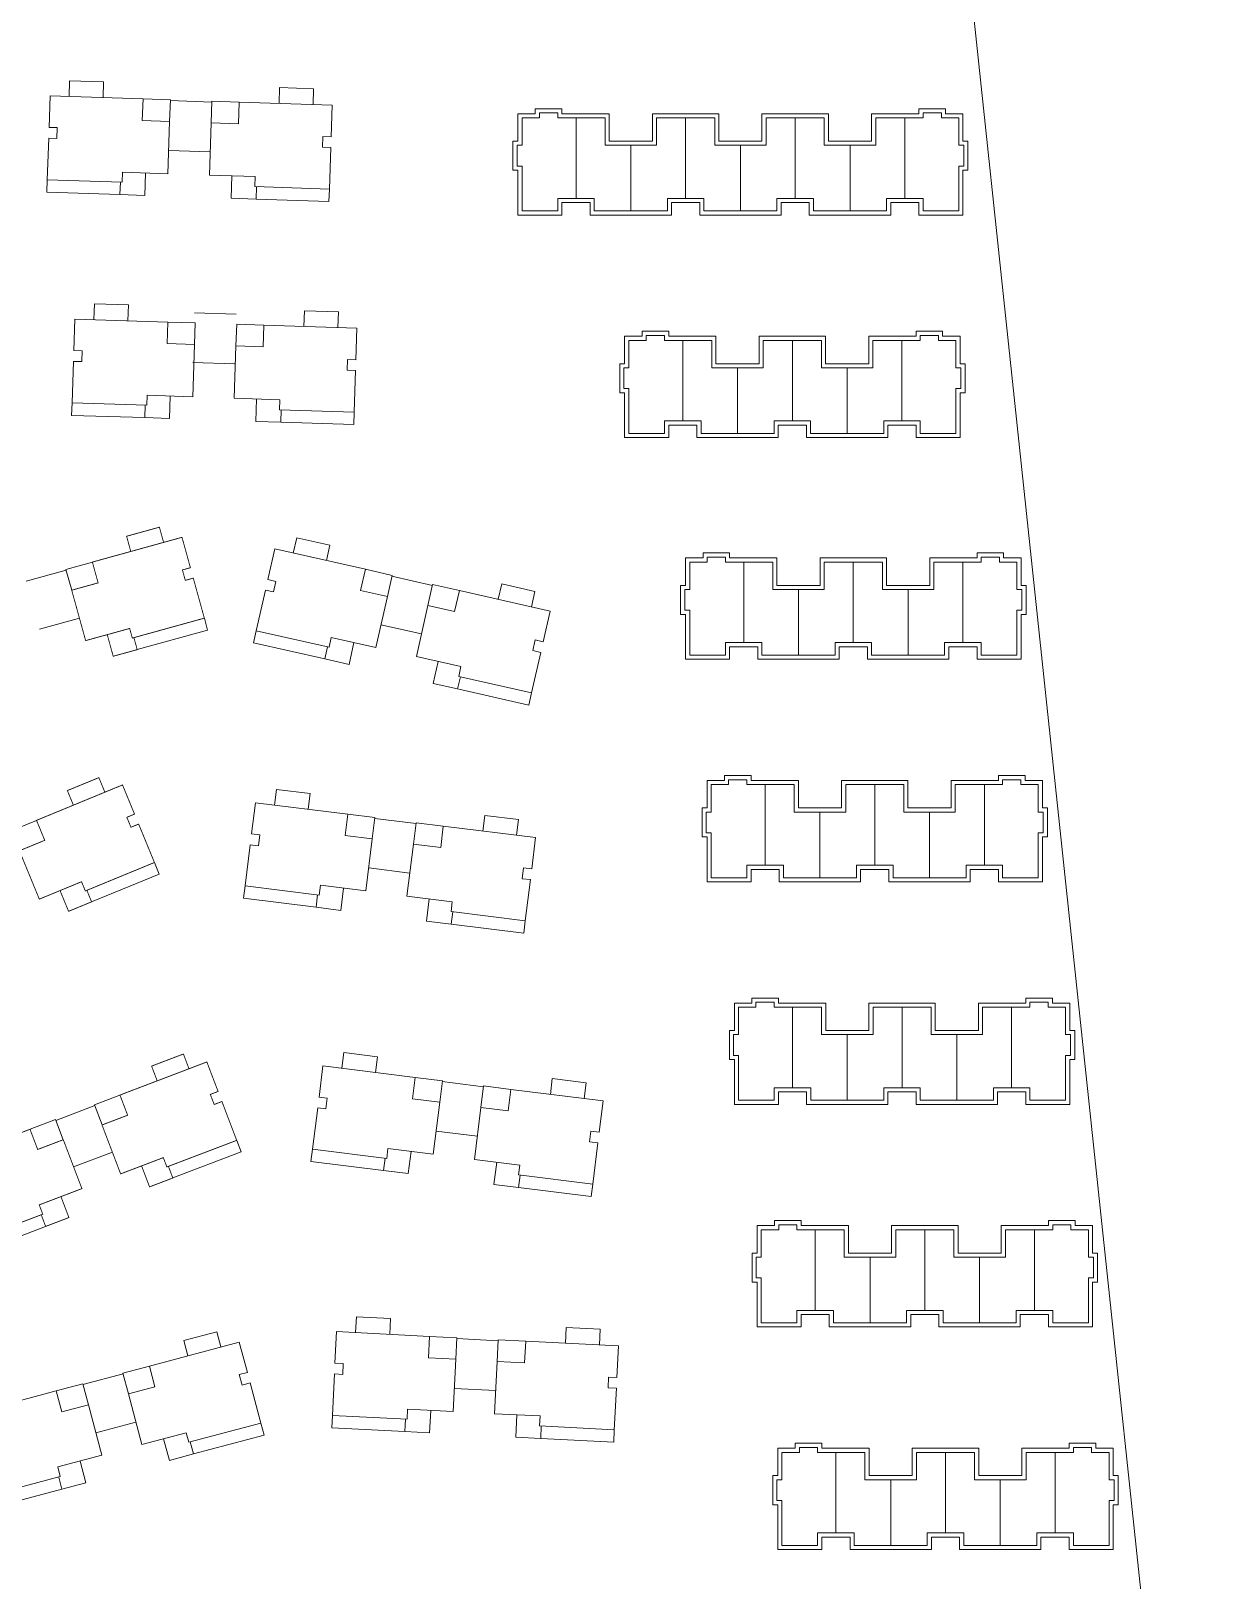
# Model space of a CAD drawing. Extents: x 121658 to 184658, y 9304 to 53801.
# Drawn here: x 128159 to 129578, y 16727 to 18592 of the extents above; entities that cross this region are included whole.
import ezdxf

# ---------------------------------------------------------------- set-up
doc = ezdxf.new("R2010")
doc.units = 0
doc.header["$LTSCALE"] = 1000
doc.header["$MEASUREMENT"] = 0
doc.layers.add('140', color=2, linetype='Continuous', lineweight=5)
doc.layers.add('DingDianTu', color=5, linetype='Continuous', lineweight=0)

# ---------------------------------------------------------------- blocks, each defined once
blk = doc.blocks.new('dafasfd')
at = {"layer": 'DingDianTu', "color": 7, "const_width": 100}
blk.add_lwpolyline([(36368038, 16363912), (36368954, 16361479), (36372042, 16362641), (36374261, 16356745), (36369114, 16354807), (36369537, 16353684), (36361113, 16350514), (36359352, 16355194), (36360288, 16355546), (36359830, 16356763), (36358894, 16356410), (36357556, 16359967)], close=True, dxfattribs=at)
for points in [[(36363546, 16362221), (36362876, 16363999), (36359039, 16362555), (36359708, 16360777)], [(36371734, 16355794), (36372686, 16353267), (36369878, 16352210), (36369350, 16353614)]]:
    blk.add_lwpolyline(points, dxfattribs=at)
at = {"layer": 'DingDianTu', "color": 7}
for points in [[(36368038, 16363912), (36371127, 16365074), (36372042, 16362641)], [(36369878, 16352210), (36361642, 16349110), (36361113, 16350514)]]:
    blk.add_lwpolyline(points, dxfattribs=at)
blk = doc.blocks.new('*E48')
at = {"layer": 'DingDianTu', "color": 7, "xscale": 0.001000002024510444, "yscale": 0.001000000163912773, "zscale": 0.001, "rotation": 339.3761177849276}
blk.add_blockref('dafasfd', (22612.58, -20413.34), dxfattribs=at)
blk = doc.blocks.new('*E455')
at = {"layer": 'DingDianTu', "color": 7, "xscale": 0.001000002024510444, "yscale": 0.001000000163912773, "zscale": 0.001, "rotation": 339.3761177849276}
blk.add_blockref('dafasfd', (22612.58, -20413.34), dxfattribs=at)
blk = doc.blocks.new('*E453')
at = {"layer": 'DingDianTu', "color": 7, "xscale": 0.001000002024510444, "yscale": 0.001000000163912773, "zscale": 0.001, "rotation": 339.3761177849276}
blk.add_blockref('dafasfd', (22612.58, -20413.34), dxfattribs=at)
blk = doc.blocks.new('*E452')
at = {"layer": 'DingDianTu', "color": 7, "xscale": 0.001000002024510444, "yscale": 0.001000000163912773, "zscale": 0.001, "rotation": 339.3761177849276}
blk.add_blockref('dafasfd', (22612.58, -20413.34), dxfattribs=at)
blk = doc.blocks.new('*E451')
at = {"layer": 'DingDianTu', "color": 7, "xscale": 0.001000002024510444, "yscale": 0.001000000163912773, "zscale": 0.001, "rotation": 339.3761177849276}
blk.add_blockref('dafasfd', (22612.58, -20413.34), dxfattribs=at)
blk = doc.blocks.new('*E446')
at = {"layer": 'DingDianTu', "color": 7, "xscale": 0.001000002024510444, "yscale": 0.001000000163912773, "zscale": 0.001, "rotation": 339.3761177849276}
blk.add_blockref('dafasfd', (22612.58, -20413.34), dxfattribs=at)

msp = doc.modelspace()

# ---------------------------------------------------------------- linework, layer by layer
at = {"layer": '140', "color": 7}
for p, q in [((129577.9, 15938.1), (129169.4, 19792.4)), ((128205.6, 18532.4), (128205, 18513.4)), ((128246.6, 18531), (128205.6, 18532.4)), ((128246, 18512.1), (128246.6, 18531)), ((128457.9, 18505.1), (128458.5, 18524.1)), ((128458.5, 18524.1), (128499.5, 18522.7)), ((128499.5, 18522.7), (128498.9, 18503.7)), ((128180.8, 18476.2), (128182, 18514.2)), ((128182, 18514.2), (128294, 18510.5)), ((128294, 18510.5), (128293.1, 18484.5)), ((128294, 18510.5), (128327, 18509.4)), ((128327, 18509.4), (128326.1, 18483.4)), ((128376.9, 18506.7), (128326.9, 18508.4)), ((128376.9, 18507.7), (128376.1, 18481.8)), ((128409.9, 18506.7), (128376.9, 18507.7)), ((128409.9, 18506.7), (128409.1, 18480.7)), ((128521.9, 18503), (128409.9, 18506.7)), ((128520.6, 18465), (128521.9, 18503)), ((128293.1, 18484.5), (128326.1, 18483.4)), ((128745.5, 18459.7), (128745.5, 18492.7)), ((128745.5, 18492.7), (128766.5, 18492.7)), ((128750.5, 18454.7), (128750.5, 18487.7)), ((128750.5, 18487.7), (128771.5, 18487.7)), ((128766.5, 18492.7), (128766.5, 18498.7)), ((128766.5, 18498.7), (128798.5, 18498.7)), ((128771.5, 18487.7), (128771.5, 18493.7)), ((128771.5, 18493.7), (128793.5, 18493.7)), ((128793.5, 18493.7), (128793.5, 18487.7)), ((128793.5, 18487.7), (128850.5, 18487.7)), ((128798.5, 18498.7), (128798.5, 18492.7)), ((128798.5, 18492.7), (128855.5, 18492.7)), ((128815.5, 18390.7), (128815.5, 18487.7)), ((128850.5, 18487.7), (128850.5, 18454.7)), ((128855.5, 18492.7), (128855.5, 18459.7)), ((128907.5, 18459.7), (128907.5, 18492.7)), ((128907.5, 18492.7), (128987.5, 18492.7)), ((128912.5, 18454.7), (128912.5, 18487.7)), ((128912.5, 18487.7), (128982.5, 18487.7)), ((128947.5, 18390.7), (128947.5, 18487.7)), ((128947.5, 18390.7), (128947.5, 18487.7)), ((128982.5, 18487.7), (128982.5, 18454.7)), ((128987.5, 18492.7), (128987.5, 18459.7)), ((129039.5, 18459.7), (129039.5, 18492.7)), ((129039.5, 18492.7), (129119.5, 18492.7)), ((129044.5, 18454.7), (129044.5, 18487.7)), ((129044.5, 18487.7), (129114.5, 18487.7)), ((129079.5, 18390.7), (129079.5, 18487.7)), ((129079.5, 18390.7), (129079.5, 18487.7)), ((129079.5, 18390.7), (129079.5, 18487.7)), ((129079.5, 18390.7), (129079.5, 18487.7)), ((129114.5, 18487.7), (129114.5, 18454.7)), ((129119.5, 18492.7), (129119.5, 18459.7)), ((129171.5, 18459.7), (129171.5, 18492.7)), ((129171.5, 18492.7), (129228.5, 18492.7)), ((129176.5, 18454.7), (129176.5, 18487.7)), ((129176.5, 18487.7), (129233.5, 18487.7)), ((129211.5, 18390.7), (129211.5, 18487.7)), ((129228.5, 18492.7), (129228.5, 18498.7)), ((129228.5, 18498.7), (129260.5, 18498.7)), ((129233.5, 18487.7), (129233.5, 18493.7)), ((129233.5, 18493.7), (129255.5, 18493.7)), ((129255.5, 18493.7), (129255.5, 18487.7)), ((129255.5, 18487.7), (129276.5, 18487.7)), ((129260.5, 18498.7), (129260.5, 18492.7)), ((129260.5, 18492.7), (129281.5, 18492.7)), ((129276.5, 18487.7), (129276.5, 18454.7)), ((129281.5, 18492.7), (129281.5, 18459.7)), ((128190.8, 18475.9), (128180.8, 18476.2)), ((128190.4, 18462.9), (128190.8, 18475.9)), ((128326.1, 18483.4), (128324, 18420.4)), ((128376.1, 18481.8), (128374, 18418.8)), ((128409.1, 18480.7), (128376.1, 18481.8)), ((128178.7, 18413.2), (128180.4, 18463.2)), ((128180.4, 18463.2), (128190.4, 18462.9)), ((128374.9, 18446.8), (128325, 18448.4)), ((128510.2, 18452.3), (128510.6, 18465.3)), ((128520.2, 18452), (128510.2, 18452.3)), ((128510.6, 18465.3), (128520.6, 18465)), ((128518.5, 18402), (128520.2, 18452)), ((128739.5, 18424.7), (128739.5, 18459.7)), ((128739.5, 18459.7), (128745.5, 18459.7)), ((128744.5, 18429.7), (128744.5, 18454.7)), ((128744.5, 18454.7), (128750.5, 18454.7)), ((128850.5, 18454.7), (128912.5, 18454.7)), ((128855.5, 18459.7), (128907.5, 18459.7)), ((128881.5, 18454.7), (128881.5, 18375.7)), ((128881.5, 18454.7), (128881.5, 18375.7)), ((128982.5, 18454.7), (129044.5, 18454.7)), ((128987.5, 18459.7), (129039.5, 18459.7)), ((129013.5, 18454.7), (129013.5, 18375.7)), ((129013.5, 18454.7), (129013.5, 18375.7)), ((129013.5, 18454.7), (129013.5, 18375.7)), ((129013.5, 18454.7), (129013.5, 18375.7)), ((129114.5, 18454.7), (129176.5, 18454.7)), ((129119.5, 18459.7), (129171.5, 18459.7)), ((129145.5, 18454.7), (129145.5, 18375.7)), ((129145.5, 18454.7), (129145.5, 18375.7)), ((129145.5, 18454.7), (129145.5, 18375.7)), ((129145.5, 18454.7), (129145.5, 18375.7)), ((129276.5, 18454.7), (129282.5, 18454.7)), ((129281.5, 18459.7), (129287.5, 18459.7)), ((129282.5, 18454.7), (129282.5, 18429.7)), ((129287.5, 18459.7), (129287.5, 18424.7)), ((128750.5, 18429.7), (128744.5, 18429.7)), ((128750.5, 18375.7), (128750.5, 18429.7)), ((129282.5, 18429.7), (129276.5, 18429.7)), ((129276.5, 18429.7), (129276.5, 18375.7)), ((128178.2, 18398.2), (128178.7, 18413.2)), ((128268.7, 18410.3), (128178.7, 18413.2)), ((128266.2, 18395.3), (128266.7, 18410.3)), ((128269.1, 18422.2), (128268.7, 18410.3)), ((128324, 18420.4), (128269.1, 18422.2)), ((128297, 18421.3), (128296.2, 18394.3)), ((128374, 18418.8), (128429, 18417)), ((128401, 18417.9), (128400.1, 18390.9)), ((128429, 18417), (128428.6, 18405)), ((128745.5, 18424.7), (128739.5, 18424.7)), ((128745.5, 18370.7), (128745.5, 18424.7)), ((129287.5, 18424.7), (129281.5, 18424.7)), ((129281.5, 18424.7), (129281.5, 18370.7)), ((128266.2, 18395.3), (128178.2, 18398.2)), ((128296.2, 18394.3), (128266.2, 18395.3)), ((128428.6, 18405), (128518.5, 18402)), ((128430.1, 18389.9), (128430.6, 18404.9)), ((128518, 18387), (128518.5, 18402)), ((128400.1, 18390.9), (128430.1, 18389.9)), ((128430.1, 18389.9), (128518, 18387)), ((128793.5, 18375.7), (128750.5, 18375.7)), ((128837.5, 18390.7), (128793.5, 18390.7)), ((128793.5, 18390.7), (128793.5, 18375.7)), ((128832.5, 18385.7), (128798.5, 18385.7)), ((128798.5, 18385.7), (128798.5, 18370.7)), ((128832.5, 18370.7), (128832.5, 18385.7)), ((128837.5, 18375.7), (128837.5, 18390.7)), ((128925.5, 18375.7), (128837.5, 18375.7)), ((128969.5, 18390.7), (128925.5, 18390.7)), ((128925.5, 18390.7), (128925.5, 18378.2)), ((128925.5, 18378.2), (128925.5, 18375.7)), ((128964.5, 18385.7), (128930.5, 18385.7)), ((128930.5, 18385.7), (128930.5, 18370.7)), ((128964.5, 18370.7), (128964.5, 18385.7)), ((128969.5, 18375.7), (128969.5, 18390.7)), ((129008.5, 18375.7), (128969.5, 18375.7)), ((129057.5, 18375.7), (129008.5, 18375.7)), ((129101.5, 18390.7), (129057.5, 18390.7)), ((129057.5, 18390.7), (129057.5, 18375.7)), ((129096.5, 18385.7), (129062.5, 18385.7)), ((129062.5, 18385.7), (129062.5, 18370.7)), ((129096.5, 18370.7), (129096.5, 18385.7)), ((129101.5, 18378.2), (129101.5, 18390.7)), ((129101.5, 18375.7), (129101.5, 18378.2)), ((129189.5, 18375.7), (129101.5, 18375.7)), ((129233.5, 18390.7), (129189.5, 18390.7)), ((129189.5, 18390.7), (129189.5, 18375.7)), ((129228.5, 18385.7), (129194.5, 18385.7)), ((129194.5, 18385.7), (129194.5, 18370.7)), ((129228.5, 18370.7), (129228.5, 18385.7)), ((129233.5, 18375.7), (129233.5, 18390.7)), ((129276.5, 18375.7), (129233.5, 18375.7)), ((128798.5, 18370.7), (128745.5, 18370.7)), ((128881.5, 18370.7), (128832.5, 18370.7)), ((128930.5, 18370.7), (128881.5, 18370.7)), ((129062.5, 18370.7), (128964.5, 18370.7)), ((129194.5, 18370.7), (129096.5, 18370.7)), ((129281.5, 18370.7), (129228.5, 18370.7)), ((128235.5, 18263.7), (128234.8, 18244.7)), ((128276.4, 18262.4), (128235.5, 18263.7)), ((128275.8, 18243.4), (128276.4, 18262.4)), ((128210.6, 18207.5), (128211.9, 18245.5)), ((128211.9, 18245.5), (128323.8, 18241.8)), ((128323.8, 18241.8), (128322.9, 18215.8)), ((128323.8, 18241.8), (128356.8, 18240.7)), ((128406, 18251.5), (128356, 18253.1)), ((128487.7, 18236.4), (128488.3, 18255.4)), ((128488.3, 18255.4), (128529.3, 18254)), ((128529.3, 18254), (128528.7, 18235.1)), ((128356.8, 18240.7), (128355.9, 18214.7)), ((128406.8, 18239.1), (128405.9, 18213.1)), ((128439.7, 18238), (128406.8, 18239.1)), ((128439.7, 18238), (128438.9, 18212)), ((128551.7, 18234.3), (128439.7, 18238)), ((128550.4, 18196.3), (128551.7, 18234.3)), ((128874.1, 18191.7), (128874.1, 18224.7)), ((128874.1, 18224.7), (128895.1, 18224.7)), ((128895.1, 18224.7), (128895.1, 18230.7)), ((128895.1, 18230.7), (128927.1, 18230.7)), ((128900.1, 18219.7), (128900.1, 18225.7)), ((128900.1, 18225.7), (128922.1, 18225.7)), ((128922.1, 18225.7), (128922.1, 18219.7)), ((128927.1, 18230.7), (128927.1, 18224.7)), ((128927.1, 18224.7), (128984.1, 18224.7)), ((128984.1, 18224.7), (128984.1, 18191.7)), ((129036.1, 18191.7), (129036.1, 18224.7)), ((129036.1, 18224.7), (129116.1, 18224.7)), ((129116.1, 18224.7), (129116.1, 18191.7)), ((129168.1, 18191.7), (129168.1, 18224.7)), ((129168.1, 18224.7), (129225.1, 18224.7)), ((129225.1, 18224.7), (129225.1, 18230.7)), ((129225.1, 18230.7), (129257.1, 18230.7)), ((129252.1, 18225.7), (129230.1, 18225.7)), ((129230.1, 18225.7), (129230.1, 18219.7)), ((129252.1, 18219.7), (129252.1, 18225.7)), ((129257.1, 18230.7), (129257.1, 18224.7)), ((129257.1, 18224.7), (129278.1, 18224.7)), ((129278.1, 18224.7), (129278.1, 18191.7)), ((128220.6, 18207.2), (128210.6, 18207.5)), ((128220.2, 18194.2), (128220.6, 18207.2)), ((128322.9, 18215.8), (128355.9, 18214.7)), ((128355.9, 18214.7), (128353.9, 18151.8)), ((128405.9, 18213.1), (128403.8, 18150.1)), ((128438.9, 18212), (128405.9, 18213.1)), ((128879.1, 18186.7), (128879.1, 18219.7)), ((128879.1, 18219.7), (128900.1, 18219.7)), ((128922.1, 18219.7), (128979.1, 18219.7)), ((128944.1, 18122.7), (128944.1, 18219.7)), ((128979.1, 18219.7), (128979.1, 18186.7)), ((129041.1, 18186.7), (129041.1, 18219.7)), ((129041.1, 18219.7), (129076.1, 18219.7)), ((129076.1, 18122.7), (129076.1, 18219.7)), ((129076.1, 18122.7), (129076.1, 18219.7)), ((129076.1, 18122.7), (129076.1, 18219.7)), ((129076.1, 18122.7), (129076.1, 18219.7)), ((129111.1, 18219.7), (129076.1, 18219.7)), ((129111.1, 18186.7), (129111.1, 18219.7)), ((129230.1, 18219.7), (129173.1, 18219.7)), ((129173.1, 18219.7), (129173.1, 18186.7)), ((129208.1, 18122.7), (129208.1, 18219.7)), ((129273.1, 18219.7), (129252.1, 18219.7)), ((129273.1, 18186.7), (129273.1, 18219.7)), ((128208.5, 18144.5), (128210.2, 18194.5)), ((128210.2, 18194.5), (128220.2, 18194.2)), ((128404, 18191.5), (128354, 18193.2)), ((128540, 18183.7), (128540.4, 18196.6)), ((128540.4, 18196.6), (128550.4, 18196.3)), ((128868.1, 18156.7), (128868.1, 18191.7)), ((128868.1, 18191.7), (128874.1, 18191.7)), ((128873.1, 18161.7), (128873.1, 18186.7)), ((128873.1, 18186.7), (128879.1, 18186.7)), ((128979.1, 18186.7), (129041.1, 18186.7)), ((128984.1, 18191.7), (129036.1, 18191.7)), ((129010.1, 18186.7), (129010.1, 18107.7)), ((129010.1, 18186.7), (129010.1, 18107.7)), ((129173.1, 18186.7), (129111.1, 18186.7)), ((129116.1, 18191.7), (129168.1, 18191.7)), ((129142.1, 18186.7), (129142.1, 18107.7)), ((129142.1, 18186.7), (129142.1, 18107.7)), ((129279.1, 18186.7), (129273.1, 18186.7)), ((129278.1, 18191.7), (129284.1, 18191.7)), ((129279.1, 18161.7), (129279.1, 18186.7)), ((129284.1, 18191.7), (129284.1, 18156.7)), ((128550, 18183.3), (128540, 18183.7)), ((128548.4, 18133.3), (128550, 18183.3)), ((128298.9, 18153.6), (128298.5, 18141.6)), ((128353.9, 18151.8), (128298.9, 18153.6)), ((128326.9, 18152.6), (128326, 18125.7)), ((128403.8, 18150.1), (128458.8, 18148.3)), ((128430.8, 18149.2), (128429.9, 18122.2)), ((128874.1, 18156.7), (128868.1, 18156.7)), ((128879.1, 18161.7), (128873.1, 18161.7)), ((128874.1, 18102.7), (128874.1, 18156.7)), ((128879.1, 18107.7), (128879.1, 18161.7)), ((129273.1, 18107.7), (129273.1, 18161.7)), ((129273.1, 18161.7), (129279.1, 18161.7)), ((129284.1, 18156.7), (129278.1, 18156.7)), ((129278.1, 18156.7), (129278.1, 18102.7)), ((128208, 18129.5), (128208.5, 18144.5)), ((128298.5, 18141.6), (128208.5, 18144.5)), ((128296, 18126.7), (128296.5, 18141.6)), ((128458.8, 18148.3), (128458.4, 18136.3)), ((128458.4, 18136.3), (128548.4, 18133.3)), ((128459.9, 18121.3), (128460.4, 18136.2)), ((128547.9, 18118.4), (128548.4, 18133.3)), ((128296, 18126.7), (128208, 18129.5)), ((128326, 18125.7), (128296, 18126.7)), ((128429.9, 18122.2), (128459.9, 18121.3)), ((128459.9, 18121.3), (128547.9, 18118.4)), ((128966.1, 18122.7), (128922.1, 18122.7)), ((128922.1, 18122.7), (128922.1, 18107.7)), ((128961.1, 18117.7), (128927.1, 18117.7)), ((128927.1, 18117.7), (128927.1, 18102.7)), ((128961.1, 18102.7), (128961.1, 18117.7)), ((128966.1, 18107.7), (128966.1, 18122.7)), ((129076.1, 18122.7), (129054.1, 18122.7)), ((129054.1, 18122.7), (129054.1, 18110.2)), ((129093.1, 18117.7), (129059.1, 18117.7)), ((129059.1, 18117.7), (129059.1, 18102.7)), ((129076.1, 18122.7), (129098.1, 18122.7)), ((129093.1, 18102.7), (129093.1, 18117.7)), ((129098.1, 18122.7), (129098.1, 18110.2)), ((129186.1, 18107.7), (129186.1, 18122.7)), ((129186.1, 18122.7), (129230.1, 18122.7)), ((129225.1, 18117.7), (129191.1, 18117.7)), ((129191.1, 18117.7), (129191.1, 18102.7)), ((129225.1, 18102.7), (129225.1, 18117.7)), ((129230.1, 18122.7), (129230.1, 18107.7)), ((128927.1, 18102.7), (128874.1, 18102.7)), ((128922.1, 18107.7), (128879.1, 18107.7)), ((129010.1, 18102.7), (128961.1, 18102.7)), ((129054.1, 18107.7), (128966.1, 18107.7)), ((129059.1, 18102.7), (129010.1, 18102.7)), ((129054.1, 18110.2), (129054.1, 18107.7)), ((129191.1, 18102.7), (129093.1, 18102.7)), ((129098.1, 18110.2), (129098.1, 18107.7)), ((129098.1, 18107.7), (129186.1, 18107.7)), ((129278.1, 18102.7), (129225.1, 18102.7)), ((129230.1, 18107.7), (129273.1, 18107.7)), ((128479.2, 17982.2), (128475, 17963.7)), ((128519.2, 17973.2), (128479.2, 17982.2)), ((128444.2, 17931.7), (128452.6, 17968.7)), ((128452.6, 17968.7), (128561.9, 17944.1)), ((128515, 17954.6), (128519.2, 17973.2)), ((128968.5, 17957.8), (128968.5, 17963.8)), ((128968.5, 17963.8), (129000.5, 17963.8)), ((129000.5, 17963.8), (129000.5, 17957.8)), ((129298.5, 17957.8), (129298.5, 17963.8)), ((129298.5, 17963.8), (129330.5, 17963.8)), ((129330.5, 17963.8), (129330.5, 17957.8)), ((128561.9, 17944.1), (128556.1, 17918.7)), ((128561.9, 17944.1), (128594.1, 17936.8)), ((128947.5, 17924.8), (128947.5, 17957.8)), ((128947.5, 17957.8), (128968.5, 17957.8)), ((128952.5, 17919.8), (128952.5, 17952.8)), ((128952.5, 17952.8), (128973.5, 17952.8)), ((128973.5, 17952.8), (128973.5, 17958.8)), ((128973.5, 17958.8), (128995.5, 17958.8)), ((128995.5, 17958.8), (128995.5, 17952.8)), ((128995.5, 17952.8), (129052.5, 17952.8)), ((129000.5, 17957.8), (129057.5, 17957.8)), ((129017.5, 17855.8), (129017.5, 17952.8)), ((129052.5, 17952.8), (129052.5, 17919.8)), ((129057.5, 17957.8), (129057.5, 17924.8)), ((129109.5, 17924.8), (129109.5, 17957.8)), ((129109.5, 17957.8), (129189.5, 17957.8)), ((129114.5, 17919.8), (129114.5, 17952.8)), ((129114.5, 17952.8), (129149.5, 17952.8)), ((129149.5, 17855.8), (129149.5, 17952.8)), ((129149.5, 17855.8), (129149.5, 17952.8)), ((129149.5, 17855.8), (129149.5, 17952.8)), ((129149.5, 17855.8), (129149.5, 17952.8)), ((129184.5, 17952.8), (129149.5, 17952.8)), ((129184.5, 17919.8), (129184.5, 17952.8)), ((129189.5, 17957.8), (129189.5, 17924.8)), ((129241.5, 17924.8), (129241.5, 17957.8)), ((129241.5, 17957.8), (129298.5, 17957.8)), ((129303.5, 17952.8), (129246.5, 17952.8)), ((129246.5, 17952.8), (129246.5, 17919.8)), ((129281.5, 17855.8), (129281.5, 17952.8)), ((129325.5, 17958.8), (129303.5, 17958.8)), ((129303.5, 17958.8), (129303.5, 17952.8)), ((129325.5, 17952.8), (129325.5, 17958.8)), ((129346.5, 17952.8), (129325.5, 17952.8)), ((129330.5, 17957.8), (129351.5, 17957.8)), ((129346.5, 17919.8), (129346.5, 17952.8)), ((129351.5, 17957.8), (129351.5, 17924.8)), ((128201.5, 17943.1), (128153.3, 17929.8)), ((128454, 17929.4), (128444.2, 17931.7)), ((128451.1, 17916.8), (128454, 17929.4)), ((128594.1, 17936.8), (128588.3, 17911.4)), ((128642.6, 17924.8), (128593.8, 17935.8)), ((128642.8, 17925.8), (128637.1, 17900.4)), ((128675, 17918.5), (128642.8, 17925.8)), ((128721.8, 17908), (128726, 17926.5)), ((128726, 17926.5), (128766, 17917.5)), ((128941.5, 17889.8), (128941.5, 17924.8)), ((128941.5, 17924.8), (128947.5, 17924.8)), ((129057.5, 17924.8), (129109.5, 17924.8)), ((129189.5, 17924.8), (129241.5, 17924.8)), ((129351.5, 17924.8), (129357.5, 17924.8)), ((129357.5, 17924.8), (129357.5, 17889.8)), ((128430.4, 17870.2), (128441.4, 17919)), ((128441.4, 17919), (128451.1, 17916.8)), ((128556.1, 17918.7), (128588.3, 17911.4)), ((128588.3, 17911.4), (128574.5, 17850)), ((128675, 17918.5), (128669.3, 17893.2)), ((128784.3, 17893.9), (128675, 17918.5)), ((128766, 17917.5), (128761.8, 17898.9)), ((128946.5, 17894.8), (128946.5, 17919.8)), ((128946.5, 17919.8), (128952.5, 17919.8)), ((129052.5, 17919.8), (129114.5, 17919.8)), ((129083.5, 17919.8), (129083.5, 17840.8)), ((129083.5, 17919.8), (129083.5, 17840.8)), ((129246.5, 17919.8), (129184.5, 17919.8)), ((129215.5, 17919.8), (129215.5, 17840.8)), ((129215.5, 17919.8), (129215.5, 17840.8)), ((129352.5, 17919.8), (129346.5, 17919.8)), ((129352.5, 17894.8), (129352.5, 17919.8)), ((128637.1, 17900.4), (128623.2, 17839)), ((128669.3, 17893.2), (128637.1, 17900.4)), ((128775.9, 17856.8), (128784.3, 17893.9)), ((128947.5, 17889.8), (128941.5, 17889.8)), ((128952.5, 17894.8), (128946.5, 17894.8)), ((128947.5, 17835.8), (128947.5, 17889.8)), ((128952.5, 17840.8), (128952.5, 17894.8)), ((129346.5, 17840.8), (129346.5, 17894.8)), ((129346.5, 17894.8), (129352.5, 17894.8)), ((129357.5, 17889.8), (129351.5, 17889.8)), ((129351.5, 17889.8), (129351.5, 17835.8)), ((128217.5, 17885.3), (128169.3, 17872)), ((128427.1, 17855.6), (128430.4, 17870.2)), ((128518.2, 17850.4), (128430.4, 17870.2)), ((128629.4, 17866.3), (128580.6, 17877.3)), ((128512.9, 17836.2), (128427.1, 17855.6)), ((128512.9, 17836.2), (128516.2, 17850.8)), ((128520.8, 17862.1), (128518.2, 17850.4)), ((128574.5, 17850), (128520.8, 17862.1)), ((128548.1, 17855.9), (128542.2, 17829.6)), ((128763.3, 17846.3), (128766.2, 17859)), ((128766.2, 17859), (128775.9, 17856.8)), ((129039.5, 17855.8), (128995.5, 17855.8)), ((128995.5, 17855.8), (128995.5, 17840.8)), ((129034.5, 17850.8), (129000.5, 17850.8)), ((129000.5, 17850.8), (129000.5, 17835.8)), ((129034.5, 17835.8), (129034.5, 17850.8)), ((129039.5, 17840.8), (129039.5, 17855.8)), ((129149.5, 17855.8), (129127.5, 17855.8)), ((129127.5, 17855.8), (129127.5, 17843.3)), ((129166.5, 17850.8), (129132.5, 17850.8)), ((129132.5, 17850.8), (129132.5, 17835.8)), ((129149.5, 17855.8), (129171.5, 17855.8)), ((129166.5, 17835.8), (129166.5, 17850.8)), ((129171.5, 17855.8), (129171.5, 17843.3)), ((129259.5, 17840.8), (129259.5, 17855.8)), ((129259.5, 17855.8), (129303.5, 17855.8)), ((129298.5, 17850.8), (129264.5, 17850.8)), ((129264.5, 17850.8), (129264.5, 17835.8)), ((129298.5, 17835.8), (129298.5, 17850.8)), ((129303.5, 17855.8), (129303.5, 17840.8)), ((128542.2, 17829.6), (128512.9, 17836.2)), ((128623.2, 17839), (128676.9, 17826.9)), ((128649.6, 17833), (128643.6, 17806.7)), ((128762, 17795.4), (128773, 17844.1)), ((128773, 17844.1), (128763.3, 17846.3)), ((129000.5, 17835.8), (128947.5, 17835.8)), ((128995.5, 17840.8), (128952.5, 17840.8)), ((129083.5, 17835.8), (129034.5, 17835.8)), ((129127.5, 17840.8), (129039.5, 17840.8)), ((129132.5, 17835.8), (129083.5, 17835.8)), ((129127.5, 17843.3), (129127.5, 17840.8)), ((129264.5, 17835.8), (129166.5, 17835.8)), ((129171.5, 17843.3), (129171.5, 17840.8)), ((129171.5, 17840.8), (129259.5, 17840.8)), ((129351.5, 17835.8), (129298.5, 17835.8)), ((129303.5, 17840.8), (129346.5, 17840.8)), ((128672.9, 17800.1), (128676.2, 17814.7)), ((128676.9, 17826.9), (128674.2, 17815.2)), ((128674.2, 17815.2), (128762, 17795.4)), ((128643.6, 17806.7), (128672.9, 17800.1)), ((128672.9, 17800.1), (128758.7, 17780.7)), ((128758.7, 17780.7), (128762, 17795.4)), ((128973.3, 17656.8), (128973.3, 17689.8)), ((128973.3, 17689.8), (128994.3, 17689.8)), ((128978.3, 17651.8), (128978.3, 17684.8)), ((128978.3, 17684.8), (128999.3, 17684.8)), ((128994.3, 17689.8), (128994.3, 17695.8)), ((128994.3, 17695.8), (129026.3, 17695.8)), ((128999.3, 17684.8), (128999.3, 17690.8)), ((128999.3, 17690.8), (129021.3, 17690.8)), ((129021.3, 17690.8), (129021.3, 17684.8)), ((129021.3, 17684.8), (129078.3, 17684.8)), ((129026.3, 17695.8), (129026.3, 17689.8)), ((129026.3, 17689.8), (129083.3, 17689.8)), ((129043.3, 17587.8), (129043.3, 17684.8)), ((129078.3, 17684.8), (129078.3, 17651.8)), ((129083.3, 17689.8), (129083.3, 17656.8)), ((129135.3, 17656.8), (129135.3, 17689.8)), ((129135.3, 17689.8), (129215.3, 17689.8)), ((129140.3, 17651.8), (129140.3, 17684.8)), ((129140.3, 17684.8), (129175.3, 17684.8)), ((129175.3, 17587.8), (129175.3, 17684.8)), ((129175.3, 17587.8), (129175.3, 17684.8)), ((129175.3, 17587.8), (129175.3, 17684.8)), ((129175.3, 17587.8), (129175.3, 17684.8)), ((129210.3, 17684.8), (129175.3, 17684.8)), ((129210.3, 17651.8), (129210.3, 17684.8)), ((129215.3, 17689.8), (129215.3, 17656.8)), ((129267.3, 17656.8), (129267.3, 17689.8)), ((129267.3, 17689.8), (129324.3, 17689.8)), ((129329.3, 17684.8), (129272.3, 17684.8)), ((129272.3, 17684.8), (129272.3, 17651.8)), ((129307.3, 17587.8), (129307.3, 17684.8)), ((129324.3, 17689.8), (129324.3, 17695.8)), ((129324.3, 17695.8), (129356.3, 17695.8)), ((129351.3, 17690.8), (129329.3, 17690.8)), ((129329.3, 17690.8), (129329.3, 17684.8)), ((129351.3, 17684.8), (129351.3, 17690.8)), ((129372.3, 17684.8), (129351.3, 17684.8)), ((129356.3, 17695.8), (129356.3, 17689.8)), ((129356.3, 17689.8), (129377.3, 17689.8)), ((129372.3, 17651.8), (129372.3, 17684.8)), ((129377.3, 17689.8), (129377.3, 17656.8)), ((128454.6, 17679.1), (128452.3, 17660.3)), ((128495.3, 17674), (128454.6, 17679.1)), ((128493, 17655.2), (128495.3, 17674)), ((128424.8, 17625.4), (128429.5, 17663.1)), ((128429.5, 17663.1), (128540.6, 17649.2)), ((128540.6, 17649.2), (128537.4, 17623.4)), ((128540.6, 17649.2), (128573.4, 17645.2)), ((128573.4, 17645.2), (128570.1, 17619.4)), ((128703.3, 17628.9), (128705.7, 17647.8)), ((128705.7, 17647.8), (128746.4, 17642.7)), ((128967.3, 17621.8), (128967.3, 17656.8)), ((128967.3, 17656.8), (128973.3, 17656.8)), ((128972.3, 17626.8), (128972.3, 17651.8)), ((128972.3, 17651.8), (128978.3, 17651.8)), ((129078.3, 17651.8), (129140.3, 17651.8)), ((129083.3, 17656.8), (129135.3, 17656.8)), ((129109.3, 17651.8), (129109.3, 17572.8)), ((129109.3, 17651.8), (129109.3, 17572.8)), ((129272.3, 17651.8), (129210.3, 17651.8)), ((129215.3, 17656.8), (129267.3, 17656.8)), ((129241.3, 17651.8), (129241.3, 17572.8)), ((129241.3, 17651.8), (129241.3, 17572.8)), ((129378.3, 17651.8), (129372.3, 17651.8)), ((129377.3, 17656.8), (129383.3, 17656.8)), ((129378.3, 17626.8), (129378.3, 17651.8)), ((129383.3, 17656.8), (129383.3, 17621.8)), ((128622.8, 17638), (128573.2, 17644.2)), ((128623, 17639), (128619.8, 17613.2)), ((128655.7, 17634.9), (128623, 17639)), ((128655.7, 17634.9), (128652.5, 17609.1)), ((128766.9, 17621), (128655.7, 17634.9)), ((128746.4, 17642.7), (128744, 17623.8)), ((128978.3, 17626.8), (128972.3, 17626.8)), ((128978.3, 17572.8), (128978.3, 17626.8)), ((129372.3, 17572.8), (129372.3, 17626.8)), ((129372.3, 17626.8), (129378.3, 17626.8)), ((128417, 17562.9), (128423.2, 17612.5)), ((128423.2, 17612.5), (128433.1, 17611.3)), ((128434.7, 17624.2), (128424.8, 17625.4)), ((128433.1, 17611.3), (128434.7, 17624.2)), ((128537.4, 17623.4), (128570.1, 17619.4)), ((128570.1, 17619.4), (128562.3, 17556.8)), ((128619.8, 17613.2), (128611.9, 17550.6)), ((128652.5, 17609.1), (128619.8, 17613.2)), ((128762.2, 17583.3), (128766.9, 17621)), ((128973.3, 17621.8), (128967.3, 17621.8)), ((128973.3, 17567.8), (128973.3, 17621.8)), ((129383.3, 17621.8), (129377.3, 17621.8)), ((129377.3, 17621.8), (129377.3, 17567.8)), ((128615.4, 17578.4), (128565.8, 17584.6)), ((128750.6, 17571.6), (128752.2, 17584.5)), ((128760.5, 17570.4), (128750.6, 17571.6)), ((128752.2, 17584.5), (128762.2, 17583.3)), ((128754.3, 17520.8), (128760.5, 17570.4)), ((129021.3, 17572.8), (128978.3, 17572.8)), ((129065.3, 17587.8), (129021.3, 17587.8)), ((129021.3, 17587.8), (129021.3, 17572.8)), ((129060.3, 17582.8), (129026.3, 17582.8)), ((129026.3, 17582.8), (129026.3, 17567.8)), ((129060.3, 17567.8), (129060.3, 17582.8)), ((129065.3, 17572.8), (129065.3, 17587.8)), ((129153.3, 17572.8), (129065.3, 17572.8)), ((129175.3, 17587.8), (129153.3, 17587.8)), ((129153.3, 17587.8), (129153.3, 17575.3)), ((129153.3, 17575.3), (129153.3, 17572.8)), ((129192.3, 17582.8), (129158.3, 17582.8)), ((129158.3, 17582.8), (129158.3, 17567.8)), ((129175.3, 17587.8), (129197.3, 17587.8)), ((129192.3, 17567.8), (129192.3, 17582.8)), ((129197.3, 17587.8), (129197.3, 17575.3)), ((129197.3, 17575.3), (129197.3, 17572.8)), ((129197.3, 17572.8), (129285.3, 17572.8)), ((129285.3, 17572.8), (129285.3, 17587.8)), ((129285.3, 17587.8), (129329.3, 17587.8)), ((129324.3, 17582.8), (129290.3, 17582.8)), ((129290.3, 17582.8), (129290.3, 17567.8)), ((129324.3, 17567.8), (129324.3, 17582.8)), ((129329.3, 17587.8), (129329.3, 17572.8)), ((129329.3, 17572.8), (129372.3, 17572.8)), ((128415.1, 17548), (128417, 17562.9)), ((128506.3, 17551.7), (128417, 17562.9)), ((128502.4, 17537.1), (128504.3, 17552)), ((128507.8, 17563.7), (128506.3, 17551.7)), ((128562.3, 17556.8), (128507.8, 17563.7)), ((128535.5, 17560.2), (128532.2, 17533.4)), ((129026.3, 17567.8), (128973.3, 17567.8)), ((129109.3, 17567.8), (129060.3, 17567.8)), ((129158.3, 17567.8), (129109.3, 17567.8)), ((129290.3, 17567.8), (129192.3, 17567.8)), ((129377.3, 17567.8), (129324.3, 17567.8)), ((128502.4, 17537.1), (128415.1, 17548)), ((128532.2, 17533.4), (128502.4, 17537.1)), ((128611.9, 17550.6), (128666.5, 17543.8)), ((128638.7, 17547.3), (128635.4, 17520.5)), ((128666.5, 17543.8), (128665, 17531.9)), ((128635.4, 17520.5), (128665.2, 17516.8)), ((128665, 17531.9), (128754.3, 17520.8)), ((128665.2, 17516.8), (128667, 17531.7)), ((128665.2, 17516.8), (128752.5, 17505.9)), ((128752.5, 17505.9), (128754.3, 17520.8)), ((129006.2, 17388.8), (129006.2, 17421.8)), ((129006.2, 17421.8), (129027.2, 17421.8)), ((129027.2, 17421.8), (129027.2, 17427.8)), ((129027.2, 17427.8), (129059.2, 17427.8)), ((129032.2, 17416.8), (129032.2, 17422.8)), ((129032.2, 17422.8), (129054.2, 17422.8)), ((129054.2, 17422.8), (129054.2, 17416.8)), ((129059.2, 17427.8), (129059.2, 17421.8)), ((129059.2, 17421.8), (129116.2, 17421.8)), ((129116.2, 17421.8), (129116.2, 17388.8)), ((129168.2, 17388.8), (129168.2, 17421.8)), ((129168.2, 17421.8), (129248.2, 17421.8)), ((129248.2, 17421.8), (129248.2, 17388.8)), ((129300.2, 17388.8), (129300.2, 17421.8)), ((129300.2, 17421.8), (129357.2, 17421.8)), ((129357.2, 17421.8), (129357.2, 17427.8)), ((129357.2, 17427.8), (129389.2, 17427.8)), ((129384.2, 17422.8), (129362.2, 17422.8)), ((129362.2, 17422.8), (129362.2, 17416.8)), ((129384.2, 17416.8), (129384.2, 17422.8)), ((129389.2, 17427.8), (129389.2, 17421.8)), ((129389.2, 17421.8), (129410.2, 17421.8)), ((129410.2, 17421.8), (129410.2, 17388.8)), ((129011.2, 17383.8), (129011.2, 17416.8)), ((129011.2, 17416.8), (129032.2, 17416.8)), ((129054.2, 17416.8), (129111.2, 17416.8)), ((129076.2, 17319.8), (129076.2, 17416.8)), ((129111.2, 17416.8), (129111.2, 17383.8)), ((129173.2, 17383.8), (129173.2, 17416.8)), ((129173.2, 17416.8), (129208.2, 17416.8)), ((129208.2, 17319.8), (129208.2, 17416.8)), ((129208.2, 17319.8), (129208.2, 17416.8)), ((129208.2, 17319.8), (129208.2, 17416.8)), ((129208.2, 17319.8), (129208.2, 17416.8)), ((129243.2, 17416.8), (129208.2, 17416.8)), ((129243.2, 17383.8), (129243.2, 17416.8)), ((129362.2, 17416.8), (129305.2, 17416.8)), ((129305.2, 17416.8), (129305.2, 17383.8)), ((129340.2, 17319.8), (129340.2, 17416.8)), ((129405.2, 17416.8), (129384.2, 17416.8)), ((129405.2, 17383.8), (129405.2, 17416.8)), ((129000.2, 17353.8), (129000.2, 17388.8)), ((129000.2, 17388.8), (129006.2, 17388.8)), ((129005.2, 17358.8), (129005.2, 17383.8)), ((129005.2, 17383.8), (129011.2, 17383.8)), ((129111.2, 17383.8), (129173.2, 17383.8)), ((129116.2, 17388.8), (129168.2, 17388.8)), ((129142.2, 17383.8), (129142.2, 17304.8)), ((129142.2, 17383.8), (129142.2, 17304.8)), ((129305.2, 17383.8), (129243.2, 17383.8)), ((129248.2, 17388.8), (129300.2, 17388.8)), ((129274.2, 17383.8), (129274.2, 17304.8)), ((129274.2, 17383.8), (129274.2, 17304.8)), ((129411.2, 17383.8), (129405.2, 17383.8)), ((129410.2, 17388.8), (129416.2, 17388.8)), ((129411.2, 17358.8), (129411.2, 17383.8)), ((129416.2, 17388.8), (129416.2, 17353.8)), ((128535.9, 17362.1), (128533.5, 17343.3)), ((128576.6, 17357), (128535.9, 17362.1)), ((128574.2, 17338.2), (128576.6, 17357)), ((129006.2, 17353.8), (129000.2, 17353.8)), ((129011.2, 17358.8), (129005.2, 17358.8)), ((129006.2, 17299.8), (129006.2, 17353.8)), ((129011.2, 17304.8), (129011.2, 17358.8)), ((129405.2, 17304.8), (129405.2, 17358.8)), ((129405.2, 17358.8), (129411.2, 17358.8)), ((129416.2, 17353.8), (129410.2, 17353.8)), ((129410.2, 17353.8), (129410.2, 17299.8)), ((128506, 17308.4), (128510.7, 17346.1)), ((128510.7, 17346.1), (128621.9, 17332.2)), ((128621.9, 17332.2), (128618.6, 17306.4)), ((128621.9, 17332.2), (128654.6, 17328.2)), ((128654.6, 17328.2), (128651.4, 17302.4)), ((128784.6, 17311.9), (128786.9, 17330.8)), ((128786.9, 17330.8), (128827.6, 17325.7)), ((128704.1, 17321), (128654.5, 17327.2)), ((128704.2, 17322), (128701, 17296.2)), ((128737, 17317.9), (128704.2, 17322)), ((128737, 17317.9), (128733.7, 17292.1)), ((128848.1, 17304), (128737, 17317.9)), ((128827.6, 17325.7), (128825.3, 17306.8)), ((129098.2, 17319.8), (129054.2, 17319.8)), ((129054.2, 17319.8), (129054.2, 17304.8)), ((129093.2, 17314.8), (129059.2, 17314.8)), ((129059.2, 17314.8), (129059.2, 17299.8)), ((129093.2, 17299.8), (129093.2, 17314.8)), ((129098.2, 17304.8), (129098.2, 17319.8)), ((129208.2, 17319.8), (129186.2, 17319.8)), ((129186.2, 17319.8), (129186.2, 17307.3)), ((129225.2, 17314.8), (129191.2, 17314.8)), ((129191.2, 17314.8), (129191.2, 17299.8)), ((129208.2, 17319.8), (129230.2, 17319.8)), ((129225.2, 17299.8), (129225.2, 17314.8)), ((129230.2, 17319.8), (129230.2, 17307.3)), ((129318.2, 17304.8), (129318.2, 17319.8)), ((129318.2, 17319.8), (129362.2, 17319.8)), ((129357.2, 17314.8), (129323.2, 17314.8)), ((129323.2, 17314.8), (129323.2, 17299.8)), ((129357.2, 17299.8), (129357.2, 17314.8)), ((129362.2, 17319.8), (129362.2, 17304.8)), ((128235.8, 17298.4), (128189, 17280.6)), ((128498.2, 17245.9), (128504.4, 17295.5)), ((128504.4, 17295.5), (128514.3, 17294.3)), ((128515.9, 17307.2), (128506, 17308.4)), ((128514.3, 17294.3), (128515.9, 17307.2)), ((128618.6, 17306.4), (128651.4, 17302.4)), ((128651.4, 17302.4), (128643.6, 17239.8)), ((128701, 17296.2), (128693.2, 17233.6)), ((128733.7, 17292.1), (128701, 17296.2)), ((128843.4, 17266.3), (128848.1, 17304)), ((129059.2, 17299.8), (129006.2, 17299.8)), ((129054.2, 17304.8), (129011.2, 17304.8)), ((129142.2, 17299.8), (129093.2, 17299.8)), ((129186.2, 17304.8), (129098.2, 17304.8)), ((129191.2, 17299.8), (129142.2, 17299.8)), ((129186.2, 17307.3), (129186.2, 17304.8)), ((129323.2, 17299.8), (129225.2, 17299.8)), ((129230.2, 17307.3), (129230.2, 17304.8)), ((129230.2, 17304.8), (129318.2, 17304.8)), ((129410.2, 17299.8), (129357.2, 17299.8)), ((129362.2, 17304.8), (129405.2, 17304.8)), ((128696.7, 17261.4), (128647, 17267.6)), ((128831.9, 17254.6), (128833.5, 17267.5)), ((128841.8, 17253.4), (128831.9, 17254.6)), ((128833.5, 17267.5), (128843.4, 17266.3)), ((128835.6, 17203.8), (128841.8, 17253.4)), ((128257.1, 17242.3), (128210.4, 17224.5)), ((128496.3, 17231), (128498.2, 17245.9)), ((128587.5, 17234.7), (128498.2, 17245.9)), ((128583.7, 17220.1), (128585.5, 17235)), ((128589, 17246.6), (128587.5, 17234.7)), ((128643.6, 17239.8), (128589, 17246.6)), ((128616.8, 17243.2), (128613.4, 17216.4)), ((128583.7, 17220.1), (128496.3, 17231)), ((128613.4, 17216.4), (128583.7, 17220.1)), ((128693.2, 17233.6), (128747.8, 17226.8)), ((128720, 17230.3), (128716.6, 17203.5)), ((128747.8, 17226.8), (128746.3, 17214.9)), ((128716.6, 17203.5), (128746.4, 17199.8)), ((128746.3, 17214.9), (128835.6, 17203.8)), ((128746.4, 17199.8), (128748.3, 17214.7)), ((128746.4, 17199.8), (128833.7, 17188.9)), ((128833.7, 17188.9), (128835.6, 17203.8)), ((129033.6, 17120.8), (129033.6, 17153.8)), ((129033.6, 17153.8), (129054.6, 17153.8)), ((129038.6, 17115.8), (129038.6, 17148.8)), ((129038.6, 17148.8), (129059.6, 17148.8)), ((129054.6, 17153.8), (129054.6, 17159.8)), ((129054.6, 17159.8), (129086.6, 17159.8)), ((129059.6, 17148.8), (129059.6, 17154.8)), ((129059.6, 17154.8), (129081.6, 17154.8)), ((129081.6, 17154.8), (129081.6, 17148.8)), ((129081.6, 17148.8), (129138.6, 17148.8)), ((129086.6, 17159.8), (129086.6, 17153.8)), ((129086.6, 17153.8), (129143.6, 17153.8)), ((129103.6, 17051.8), (129103.6, 17148.8)), ((129138.6, 17148.8), (129138.6, 17115.8)), ((129143.6, 17153.8), (129143.6, 17120.8)), ((129195.6, 17120.8), (129195.6, 17153.8)), ((129195.6, 17153.8), (129275.6, 17153.8)), ((129200.6, 17115.8), (129200.6, 17148.8)), ((129200.6, 17148.8), (129235.6, 17148.8)), ((129235.6, 17051.8), (129235.6, 17148.8)), ((129235.6, 17051.8), (129235.6, 17148.8)), ((129235.6, 17051.8), (129235.6, 17148.8)), ((129235.6, 17051.8), (129235.6, 17148.8)), ((129270.6, 17148.8), (129235.6, 17148.8)), ((129270.6, 17115.8), (129270.6, 17148.8)), ((129275.6, 17153.8), (129275.6, 17120.8)), ((129327.6, 17120.8), (129327.6, 17153.8)), ((129327.6, 17153.8), (129384.6, 17153.8)), ((129389.6, 17148.8), (129332.6, 17148.8)), ((129332.6, 17148.8), (129332.6, 17115.8)), ((129367.6, 17051.8), (129367.6, 17148.8)), ((129384.6, 17153.8), (129384.6, 17159.8)), ((129384.6, 17159.8), (129416.6, 17159.8)), ((129411.6, 17154.8), (129389.6, 17154.8)), ((129389.6, 17154.8), (129389.6, 17148.8)), ((129411.6, 17148.8), (129411.6, 17154.8)), ((129432.6, 17148.8), (129411.6, 17148.8)), ((129416.6, 17159.8), (129416.6, 17153.8)), ((129416.6, 17153.8), (129437.6, 17153.8)), ((129432.6, 17115.8), (129432.6, 17148.8)), ((129437.6, 17153.8), (129437.6, 17120.8)), ((129027.6, 17085.8), (129027.6, 17120.8)), ((129027.6, 17120.8), (129033.6, 17120.8)), ((129032.6, 17090.8), (129032.6, 17115.8)), ((129032.6, 17115.8), (129038.6, 17115.8)), ((129138.6, 17115.8), (129200.6, 17115.8)), ((129143.6, 17120.8), (129195.6, 17120.8)), ((129169.6, 17115.8), (129169.6, 17036.8)), ((129169.6, 17115.8), (129169.6, 17036.8)), ((129332.6, 17115.8), (129270.6, 17115.8)), ((129275.6, 17120.8), (129327.6, 17120.8)), ((129301.6, 17115.8), (129301.6, 17036.8)), ((129301.6, 17115.8), (129301.6, 17036.8)), ((129438.6, 17115.8), (129432.6, 17115.8)), ((129437.6, 17120.8), (129443.6, 17120.8)), ((129438.6, 17090.8), (129438.6, 17115.8)), ((129443.6, 17120.8), (129443.6, 17085.8)), ((129033.6, 17085.8), (129027.6, 17085.8)), ((129038.6, 17090.8), (129032.6, 17090.8)), ((129033.6, 17031.8), (129033.6, 17085.8)), ((129038.6, 17036.8), (129038.6, 17090.8)), ((129432.6, 17036.8), (129432.6, 17090.8)), ((129432.6, 17090.8), (129438.6, 17090.8)), ((129443.6, 17085.8), (129437.6, 17085.8)), ((129437.6, 17085.8), (129437.6, 17031.8)), ((129125.6, 17051.8), (129081.6, 17051.8)), ((129081.6, 17051.8), (129081.6, 17036.8)), ((129125.6, 17036.8), (129125.6, 17051.8)), ((129235.6, 17051.8), (129213.6, 17051.8)), ((129213.6, 17051.8), (129213.6, 17039.3)), ((129235.6, 17051.8), (129257.6, 17051.8)), ((129257.6, 17051.8), (129257.6, 17039.3)), ((129345.6, 17036.8), (129345.6, 17051.8)), ((129345.6, 17051.8), (129389.6, 17051.8)), ((129389.6, 17051.8), (129389.6, 17036.8)), ((128551.1, 17044), (128550.1, 17025)), ((128592.1, 17041.9), (128551.1, 17044)), ((128591.1, 17022.9), (128592.1, 17041.9)), ((128802.8, 17012.2), (128803.8, 17031.2)), ((128803.8, 17031.2), (128844.7, 17029.1)), ((129086.6, 17031.8), (129033.6, 17031.8)), ((129081.6, 17036.8), (129038.6, 17036.8)), ((129120.6, 17046.8), (129086.6, 17046.8)), ((129086.6, 17046.8), (129086.6, 17031.8)), ((129120.6, 17031.8), (129120.6, 17046.8)), ((129169.6, 17031.8), (129120.6, 17031.8)), ((129213.6, 17036.8), (129125.6, 17036.8)), ((129218.6, 17031.8), (129169.6, 17031.8)), ((129213.6, 17039.3), (129213.6, 17036.8)), ((129252.6, 17046.8), (129218.6, 17046.8)), ((129218.6, 17046.8), (129218.6, 17031.8)), ((129252.6, 17031.8), (129252.6, 17046.8)), ((129350.6, 17031.8), (129252.6, 17031.8)), ((129257.6, 17039.3), (129257.6, 17036.8)), ((129257.6, 17036.8), (129345.6, 17036.8)), ((129384.6, 17046.8), (129350.6, 17046.8)), ((129350.6, 17046.8), (129350.6, 17031.8)), ((129384.6, 17031.8), (129384.6, 17046.8)), ((129437.6, 17031.8), (129384.6, 17031.8)), ((129389.6, 17036.8), (129432.6, 17036.8)), ((128409.9, 17013.7), (128301.7, 16984.8)), ((128343.1, 17015.5), (128382.8, 17026.1)), ((128348, 16997.1), (128343.1, 17015.5)), ((128382.8, 17026.1), (128387.7, 17007.7)), ((128419.7, 16976.9), (128409.9, 17013.7)), ((128525.2, 16988.2), (128527.2, 17026.2)), ((128527.2, 17026.2), (128639, 17020.5)), ((128639, 17020.5), (128637.7, 16994.6)), ((128639, 17020.5), (128672, 17018.9)), ((128672, 17018.9), (128670.7, 16992.9)), ((128721.9, 17015.3), (128671.9, 17017.9)), ((128721.9, 17016.3), (128720.6, 16990.4)), ((128754.9, 17014.7), (128721.9, 17016.3)), ((128754.9, 17014.7), (128753.6, 16988.7)), ((128866.7, 17009), (128754.9, 17014.7)), ((128844.7, 17029.1), (128843.8, 17010.2)), ((128637.7, 16994.6), (128670.7, 16992.9)), ((128670.7, 16992.9), (128667.5, 16930)), ((128864.8, 16971), (128866.7, 17009)), ((128270, 16975.3), (128221.7, 16962.4)), ((128301.7, 16984.8), (128269.8, 16976.3)), ((128269.8, 16976.3), (128276.5, 16951.1)), ((128301.7, 16984.8), (128308.4, 16959.6)), ((128410, 16974.4), (128419.7, 16976.9)), ((128413.4, 16961.8), (128410, 16974.4)), ((128522.1, 16925.3), (128524.6, 16975.2)), ((128524.6, 16975.2), (128534.6, 16974.7)), ((128535.2, 16987.7), (128525.2, 16988.2)), ((128534.6, 16974.7), (128535.2, 16987.7)), ((128720.6, 16990.4), (128717.4, 16927.4)), ((128753.6, 16988.7), (128720.6, 16990.4)), ((128081.4, 16925.9), (128189.6, 16954.8)), ((128189.6, 16954.8), (128221.5, 16963.4)), ((128189.6, 16954.8), (128196.3, 16929.7)), ((128221.5, 16963.4), (128228.2, 16938.2)), ((128308.4, 16959.6), (128276.5, 16951.1)), ((128423, 16964.4), (128413.4, 16961.8)), ((128435.9, 16916.1), (128423, 16964.4)), ((128718.8, 16955.4), (128668.9, 16957.9)), ((128854.2, 16958.6), (128854.8, 16971.5)), ((128864.2, 16958.1), (128854.2, 16958.6)), ((128854.8, 16971.5), (128864.8, 16971)), ((128861.6, 16908.1), (128864.2, 16958.1)), ((128196.3, 16929.7), (128228.2, 16938.2)), ((128228.2, 16938.2), (128244.4, 16877.4)), ((128276.5, 16951.1), (128292.7, 16890.3)), ((128521.3, 16910.3), (128522.1, 16925.3)), ((128612, 16920.8), (128522.1, 16925.3)), ((128609.2, 16905.9), (128610, 16920.9)), ((128612.6, 16932.7), (128612, 16920.8)), ((128667.5, 16930), (128612.6, 16932.7)), ((128640.5, 16931.3), (128639.2, 16904.4)), ((128717.4, 16927.4), (128772.4, 16924.7)), ((128744.4, 16926.1), (128743, 16899.1)), ((128772.4, 16924.7), (128771.7, 16912.7)), ((128285.5, 16917.3), (128237.2, 16904.4)), ((128292.7, 16890.3), (128345.9, 16904.5)), ((128345.9, 16904.5), (128349, 16892.9)), ((128349, 16892.9), (128435.9, 16916.1)), ((128354.8, 16878.9), (128439.8, 16901.6)), ((128439.8, 16901.6), (128435.9, 16916.1)), ((128609.2, 16905.9), (128521.3, 16910.3)), ((128639.2, 16904.4), (128609.2, 16905.9)), ((128743, 16899.1), (128773, 16897.6)), ((128771.7, 16912.7), (128861.6, 16908.1)), ((128773, 16897.6), (128773.7, 16912.6)), ((128860.9, 16893.1), (128861.6, 16908.1)), ((128318.8, 16897.2), (128325.8, 16871.1)), ((128354.8, 16878.9), (128350.9, 16893.4)), ((128773, 16897.6), (128860.9, 16893.1)), ((129058.5, 16852.8), (129058.5, 16885.8)), ((129058.5, 16885.8), (129079.5, 16885.8)), ((129063.5, 16847.8), (129063.5, 16880.8)), ((129063.5, 16880.8), (129084.5, 16880.8)), ((129079.5, 16885.8), (129079.5, 16891.8)), ((129079.5, 16891.8), (129111.5, 16891.8)), ((129084.5, 16880.8), (129084.5, 16886.8)), ((129084.5, 16886.8), (129106.5, 16886.8)), ((129106.5, 16886.8), (129106.5, 16880.8)), ((129106.5, 16880.8), (129163.5, 16880.8)), ((129111.5, 16891.8), (129111.5, 16885.8)), ((129111.5, 16885.8), (129168.5, 16885.8)), ((129128.5, 16783.8), (129128.5, 16880.8)), ((129163.5, 16880.8), (129163.5, 16847.8)), ((129168.5, 16885.8), (129168.5, 16852.8)), ((129220.5, 16852.8), (129220.5, 16885.8)), ((129220.5, 16885.8), (129300.5, 16885.8)), ((129225.5, 16847.8), (129225.5, 16880.8)), ((129225.5, 16880.8), (129260.5, 16880.8)), ((129260.5, 16783.8), (129260.5, 16880.8)), ((129260.5, 16783.8), (129260.5, 16880.8)), ((129260.5, 16783.8), (129260.5, 16880.8)), ((129260.5, 16783.8), (129260.5, 16880.8)), ((129295.5, 16880.8), (129260.5, 16880.8)), ((129295.5, 16847.8), (129295.5, 16880.8)), ((129300.5, 16885.8), (129300.5, 16852.8)), ((129352.5, 16852.8), (129352.5, 16885.8)), ((129352.5, 16885.8), (129409.5, 16885.8)), ((129414.5, 16880.8), (129357.5, 16880.8)), ((129357.5, 16880.8), (129357.5, 16847.8)), ((129392.5, 16783.8), (129392.5, 16880.8)), ((129409.5, 16885.8), (129409.5, 16891.8)), ((129409.5, 16891.8), (129441.5, 16891.8)), ((129436.5, 16886.8), (129414.5, 16886.8)), ((129414.5, 16886.8), (129414.5, 16880.8)), ((129436.5, 16880.8), (129436.5, 16886.8)), ((129457.5, 16880.8), (129436.5, 16880.8)), ((129441.5, 16891.8), (129441.5, 16885.8)), ((129441.5, 16885.8), (129462.5, 16885.8)), ((129457.5, 16847.8), (129457.5, 16880.8)), ((129462.5, 16885.8), (129462.5, 16852.8)), ((128244.4, 16877.4), (128191.3, 16863.2)), ((128191.3, 16863.2), (128194.4, 16851.6)), ((128218.3, 16870.4), (128225.3, 16844.3)), ((128325.8, 16871.1), (128354.8, 16878.9)), ((128194.4, 16851.6), (128107.4, 16828.4)), ((128196.3, 16836.6), (128192.5, 16851.1)), ((128225.3, 16844.3), (128196.3, 16836.6)), ((129052.5, 16817.8), (129052.5, 16852.8)), ((129052.5, 16852.8), (129058.5, 16852.8)), ((129057.5, 16822.8), (129057.5, 16847.8)), ((129057.5, 16847.8), (129063.5, 16847.8)), ((129163.5, 16847.8), (129225.5, 16847.8)), ((129168.5, 16852.8), (129220.5, 16852.8)), ((129194.5, 16847.8), (129194.5, 16768.8)), ((129194.5, 16847.8), (129194.5, 16768.8)), ((129357.5, 16847.8), (129295.5, 16847.8)), ((129300.5, 16852.8), (129352.5, 16852.8)), ((129326.5, 16847.8), (129326.5, 16768.8)), ((129326.5, 16847.8), (129326.5, 16768.8)), ((129463.5, 16847.8), (129457.5, 16847.8)), ((129462.5, 16852.8), (129468.5, 16852.8)), ((129463.5, 16822.8), (129463.5, 16847.8)), ((129468.5, 16852.8), (129468.5, 16817.8)), ((128196.3, 16836.6), (128111.3, 16813.9)), ((129058.5, 16817.8), (129052.5, 16817.8)), ((129063.5, 16822.8), (129057.5, 16822.8)), ((129058.5, 16763.8), (129058.5, 16817.8)), ((129063.5, 16768.8), (129063.5, 16822.8)), ((129457.5, 16768.8), (129457.5, 16822.8)), ((129457.5, 16822.8), (129463.5, 16822.8)), ((129468.5, 16817.8), (129462.5, 16817.8)), ((129462.5, 16817.8), (129462.5, 16763.8)), ((129106.5, 16768.8), (129063.5, 16768.8)), ((129150.5, 16783.8), (129106.5, 16783.8)), ((129106.5, 16783.8), (129106.5, 16768.8)), ((129145.5, 16778.8), (129111.5, 16778.8)), ((129111.5, 16778.8), (129111.5, 16763.8)), ((129145.5, 16763.8), (129145.5, 16778.8)), ((129150.5, 16768.8), (129150.5, 16783.8)), ((129238.5, 16768.8), (129150.5, 16768.8)), ((129260.5, 16783.8), (129238.5, 16783.8)), ((129238.5, 16783.8), (129238.5, 16771.3)), ((129238.5, 16771.3), (129238.5, 16768.8)), ((129277.5, 16778.8), (129243.5, 16778.8)), ((129243.5, 16778.8), (129243.5, 16763.8)), ((129260.5, 16783.8), (129282.5, 16783.8)), ((129277.5, 16763.8), (129277.5, 16778.8)), ((129282.5, 16783.8), (129282.5, 16771.3)), ((129282.5, 16771.3), (129282.5, 16768.8)), ((129282.5, 16768.8), (129370.5, 16768.8)), ((129370.5, 16768.8), (129370.5, 16783.8)), ((129370.5, 16783.8), (129414.5, 16783.8)), ((129409.5, 16778.8), (129375.5, 16778.8)), ((129375.5, 16778.8), (129375.5, 16763.8)), ((129409.5, 16763.8), (129409.5, 16778.8)), ((129414.5, 16783.8), (129414.5, 16768.8)), ((129414.5, 16768.8), (129457.5, 16768.8)), ((129111.5, 16763.8), (129058.5, 16763.8)), ((129194.5, 16763.8), (129145.5, 16763.8)), ((129243.5, 16763.8), (129194.5, 16763.8)), ((129375.5, 16763.8), (129277.5, 16763.8)), ((129462.5, 16763.8), (129409.5, 16763.8))]:
    msp.add_line(p, q, dxfattribs=at)

# ---------------------------------------------------------------- block references
at = {"layer": '140', "color": 7, "extrusion": (0, 0, -1), "yscale": 10.00000000931323, "zscale": -10}
for name, p, xscale, rotation in [('*E455', (-682172.8, 356729.7), 10.00000000934839, 344.5605532171384), ('*E452', (-637149.7, 420822.2), 10.00000000930756, 337.6258285568545), ('*E451', (-647871.5, 406707.3), 10.00000000925495, 339.1613781785283)]:
    msp.add_blockref(name, p, dxfattribs=dict(at, xscale=xscale, rotation=rotation))
at = {"layer": '140', "color": 7, "yscale": 10.00000000931323, "zscale": 10}
for name, p, xscale, rotation in [('*E453', (-517261.4, -54383.1), 10.00000000930756, 22.37417144314559), ('*E48', (-518859.2, -37392.3), 10.00000000925495, 20.83862182147166), ('*E446', (-511359.1, 126154.4), 10.00000000932719, 6.304641745410493)]:
    msp.add_blockref(name, p, dxfattribs=dict(at, xscale=xscale, rotation=rotation))

doc.saveas('drawing.dxf')
